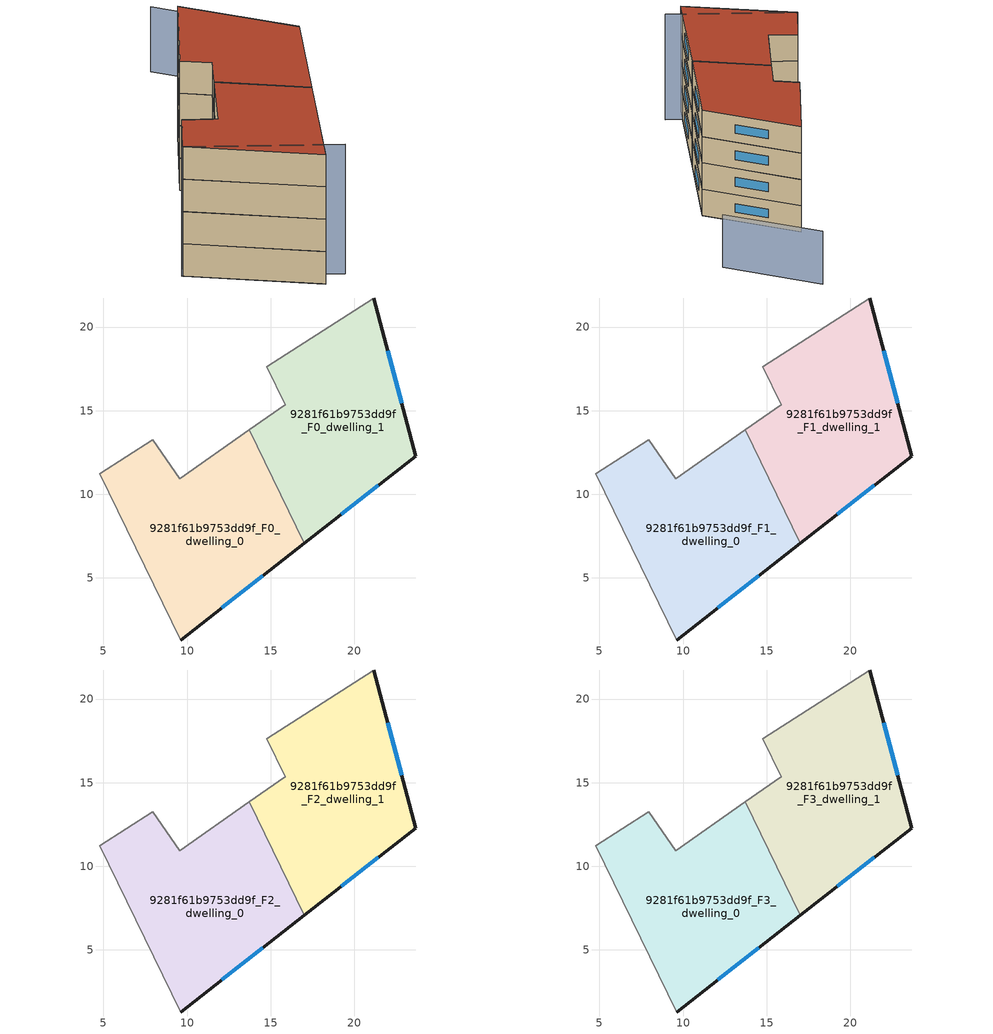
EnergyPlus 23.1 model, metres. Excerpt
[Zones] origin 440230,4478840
9281f61b9753dd9f_F0_dwelling_0
 floor ground (EU_floor_Construction): 17.01,7.06 13.71,13.84 9.55,10.93 7.95,13.27 4.78,11.22 9.61,1.28 z0
 wall outside (EU_wall_Construction): 17.01,7.06 9.61,1.28 z0:3
 wall adiabatic (EU_wall_Construction): 9.61,1.28 4.78,11.22 7.95,13.27 9.55,10.93 13.71,13.84 z0:3
 wall to 9281f61b9753dd9f_F0_dwelling_1 (EU_wall_Construction): 13.71,13.84 17.01,7.06 z0:3
 window (EU_Window_Construction): 14.54,5.13 12.08,3.21 z1:2
9281f61b9753dd9f_F0_dwelling_1
 floor ground (EU_floor_Construction): 23.68,12.27 21.18,21.74 14.77,17.63 15.87,15.36 13.71,13.84 17.01,7.06 z0
 wall outside (EU_wall_Construction): 21.18,21.74 23.68,12.27 17.01,7.06 z0:3
 wall adiabatic (EU_wall_Construction): 13.71,13.84 15.87,15.36 14.77,17.63 21.18,21.74 z0:3
 window (EU_Window_Construction): 22.02,18.57 22.84,15.43 / 21.45,10.53 19.24,8.8 z1:2
9281f61b9753dd9f_F1_dwelling_0
 floor to 9281f61b9753dd9f_F0_dwelling_0 (EU_floor_Construction): 17.01,7.06 13.71,13.84 9.55,10.93 7.95,13.27 4.78,11.22 9.61,1.28 z3
 wall outside (EU_wall_Construction): 17.01,7.06 9.61,1.28 z3:6
 wall adiabatic (EU_wall_Construction): 9.61,1.28 4.78,11.22 7.95,13.27 9.55,10.93 13.71,13.84 z3:6
 wall to 9281f61b9753dd9f_F1_dwelling_1 (EU_wall_Construction): 13.71,13.84 17.01,7.06 z3:6
 window (EU_Window_Construction): 14.54,5.13 12.08,3.21 z4:5
9281f61b9753dd9f_F1_dwelling_1
 floor to 9281f61b9753dd9f_F0_dwelling_1 (EU_floor_Construction): 23.68,12.27 21.18,21.74 14.77,17.63 15.87,15.36 13.71,13.84 17.01,7.06 z3
 wall outside (EU_wall_Construction): 21.18,21.74 23.68,12.27 17.01,7.06 z3:6
 wall adiabatic (EU_wall_Construction): 13.71,13.84 15.87,15.36 14.77,17.63 21.18,21.74 z3:6
 window (EU_Window_Construction): 22.02,18.57 22.84,15.43 / 21.45,10.53 19.24,8.8 z4:5
9281f61b9753dd9f_F2_dwelling_0
 floor to 9281f61b9753dd9f_F1_dwelling_0 (EU_floor_Construction): 17.01,7.06 13.71,13.84 9.55,10.93 7.95,13.27 4.78,11.22 9.61,1.28 z6
 wall outside (EU_wall_Construction): 17.01,7.06 9.61,1.28 z6:9
 wall adiabatic (EU_wall_Construction): 9.61,1.28 4.78,11.22 7.95,13.27 9.55,10.93 13.71,13.84 z6:9
 wall to 9281f61b9753dd9f_F2_dwelling_1 (EU_wall_Construction): 13.71,13.84 17.01,7.06 z6:9
 window (EU_Window_Construction): 14.54,5.13 12.08,3.21 z7:8
9281f61b9753dd9f_F2_dwelling_1
 floor to 9281f61b9753dd9f_F1_dwelling_1 (EU_floor_Construction): 23.68,12.27 21.18,21.74 14.77,17.63 15.87,15.36 13.71,13.84 17.01,7.06 z6
 wall outside (EU_wall_Construction): 21.18,21.74 23.68,12.27 17.01,7.06 z6:9
 wall adiabatic (EU_wall_Construction): 13.71,13.84 15.87,15.36 14.77,17.63 21.18,21.74 z6:9
 window (EU_Window_Construction): 22.02,18.57 22.84,15.43 / 21.45,10.53 19.24,8.8 z7:8
9281f61b9753dd9f_F3_dwelling_0
 floor to 9281f61b9753dd9f_F2_dwelling_0 (EU_floor_Construction): 17.01,7.06 13.71,13.84 9.55,10.93 7.95,13.27 4.78,11.22 9.61,1.28 z9
 wall outside (EU_wall_Construction): 17.01,7.06 9.61,1.28 z9:12
 wall adiabatic (EU_wall_Construction): 9.61,1.28 4.78,11.22 7.95,13.27 9.55,10.93 13.71,13.84 z9:12
 wall to 9281f61b9753dd9f_F3_dwelling_1 (EU_wall_Construction): 13.71,13.84 17.01,7.06 z9:12
 window (EU_Window_Construction): 14.54,5.13 12.08,3.21 z10:11
 roof outside (EU_roof_Construction): 13.71,13.84 17.01,7.06 9.61,1.28 4.78,11.22 7.95,13.27 9.55,10.93 z12
9281f61b9753dd9f_F3_dwelling_1
 floor to 9281f61b9753dd9f_F2_dwelling_1 (EU_floor_Construction): 23.68,12.27 21.18,21.74 14.77,17.63 15.87,15.36 13.71,13.84 17.01,7.06 z9
 wall outside (EU_wall_Construction): 21.18,21.74 23.68,12.27 17.01,7.06 z9:12
 wall adiabatic (EU_wall_Construction): 13.71,13.84 15.87,15.36 14.77,17.63 21.18,21.74 z9:12
 window (EU_Window_Construction): 22.02,18.57 22.84,15.43 / 21.45,10.53 19.24,8.8 z10:11
 roof outside (EU_roof_Construction): 21.18,21.74 23.68,12.27 17.01,7.06 13.71,13.84 15.87,15.36 14.77,17.63 z12
shading: 4.74,11.27 11.6,0.75 z0:12; 30.14,18.53 27.62,28.09 z0:6
[Building]
EU S2 Campaign: North Axis=0; Terrain=City; Solar Distribution=FullExterior
[Site:Location]
Madrid: Latitude=40.5; Longitude=-3.5; Time Zone=1; Elevation=609
[SizingPeriod:WeatherFileDays]
AnnualSizingPeriod: Begin Month=1; Begin Day of Month=1; End Month=12; End Day of Month=31; Day of Week for Start Day=Monday; Use Weather File Daylight Saving Period=No; Use Weather File Rain and Snow Indicators=No
[MATERIAL]
EU_InternalMass_Material: Roughness=MediumRough; Thickness=0.1; Conductivity=1; Density=1800; Specific Heat=900; Thermal Absorptance=0.9; Solar Absorptance=0.7; Visible Absorptance=0.7
[MATERIAL:NOMASS] Roughness=MediumRough; Thermal Absorptance=0.9; Solar Absorptance=0.7; Visible Absorptance=0.7
Name | Thermal Resistance
EU_wall_NoMass | 0.459673
EU_roof_NoMass | 0.495815
EU_floor_NoMass | 0.788942
[WINDOWMATERIAL:SIMPLEGLAZINGSYSTEM]
EU_Window_SimpleGlazing: UFactor=4.26103; Solar Heat Gain Coefficient=0.85; Visible Transmittance=0.85
[CONSTRUCTION]
EU_wall_Construction: EU_wall_NoMass
EU_roof_Construction: EU_roof_NoMass
EU_floor_Construction: EU_floor_NoMass
EU_InternalMass_Construction: EU_InternalMass_Material
EU_Window_Construction: EU_Window_SimpleGlazing
[ZONE] Type=1; Multiplier=1; Ceiling Height=autocalculate; Floor Area=autocalculate; Part of Total Floor Area=Yes
Name | Volume
9281f61b9753dd9f_F0_dwelling_0 | 249.436
9281f61b9753dd9f_F1_dwelling_0; 9281f61b9753dd9f_F2_dwelling_0; 9281f61b9753dd9f_F3_dwelling_0 | 249.435
9281f61b9753dd9f_F0_dwelling_1 | 249.438
9281f61b9753dd9f_F1_dwelling_1; 9281f61b9753dd9f_F2_dwelling_1; 9281f61b9753dd9f_F3_dwelling_1 | 249.439
[INTERNALMASS] Construction=EU_InternalMass_Construction
Name | Zone or ZoneList | Surface Area
9281f61b9753dd9f_F0_dwelling_0_EU_InternalMass | 9281f61b9753dd9f_F0_dwelling_0 | 83.144
9281f61b9753dd9f_F0_dwelling_1_EU_InternalMass | 9281f61b9753dd9f_F0_dwelling_1 | 83.148
9281f61b9753dd9f_F1_dwelling_0_EU_InternalMass | 9281f61b9753dd9f_F1_dwelling_0 | 83.144
9281f61b9753dd9f_F1_dwelling_1_EU_InternalMass | 9281f61b9753dd9f_F1_dwelling_1 | 83.148
9281f61b9753dd9f_F2_dwelling_0_EU_InternalMass | 9281f61b9753dd9f_F2_dwelling_0 | 83.144
9281f61b9753dd9f_F2_dwelling_1_EU_InternalMass | 9281f61b9753dd9f_F2_dwelling_1 | 83.148
9281f61b9753dd9f_F3_dwelling_0_EU_InternalMass | 9281f61b9753dd9f_F3_dwelling_0 | 83.144
9281f61b9753dd9f_F3_dwelling_1_EU_InternalMass | 9281f61b9753dd9f_F3_dwelling_1 | 83.148
[OTHEREQUIPMENT] Fuel Type=Electricity; Design Level Calculation Method=Watts/Area; Power per Zone Floor Area=1; Fraction Latent=0; Fraction Radiant=0; Fraction Lost=0; Carbon Dioxide Generation Rate=0; EndUse Subcategory=EU_Step8_InternalGains
Name | Zone or ZoneList or Space or SpaceList | Schedule
EU_Step8_InternalGain_9281f61b9753dd9f_F0_dwelling_0_f000 | 9281f61b9753dd9f_F0_dwelling_0 | EU_Step8_GainSchedule_9281f61b9753dd9f_F0_dwelling_0_f000
EU_Step8_InternalGain_9281f61b9753dd9f_F0_dwelling_1_f000 | 9281f61b9753dd9f_F0_dwelling_1 | EU_Step8_GainSchedule_9281f61b9753dd9f_F0_dwelling_1_f000
EU_Step8_InternalGain_9281f61b9753dd9f_F1_dwelling_0_f000 | 9281f61b9753dd9f_F1_dwelling_0 | EU_Step8_GainSchedule_9281f61b9753dd9f_F1_dwelling_0_f000
EU_Step8_InternalGain_9281f61b9753dd9f_F1_dwelling_1_f000 | 9281f61b9753dd9f_F1_dwelling_1 | EU_Step8_GainSchedule_9281f61b9753dd9f_F1_dwelling_1_f000
EU_Step8_InternalGain_9281f61b9753dd9f_F2_dwelling_0_f000 | 9281f61b9753dd9f_F2_dwelling_0 | EU_Step8_GainSchedule_9281f61b9753dd9f_F2_dwelling_0_f000
EU_Step8_InternalGain_9281f61b9753dd9f_F2_dwelling_1_f000 | 9281f61b9753dd9f_F2_dwelling_1 | EU_Step8_GainSchedule_9281f61b9753dd9f_F2_dwelling_1_f000
EU_Step8_InternalGain_9281f61b9753dd9f_F3_dwelling_0_f000 | 9281f61b9753dd9f_F3_dwelling_0 | EU_Step8_GainSchedule_9281f61b9753dd9f_F3_dwelling_0_f000
EU_Step8_InternalGain_9281f61b9753dd9f_F3_dwelling_1_f000 | 9281f61b9753dd9f_F3_dwelling_1 | EU_Step8_GainSchedule_9281f61b9753dd9f_F3_dwelling_1_f000
[ZONEVENTILATION:DESIGNFLOWRATE] Schedule=EU_AlwaysOn; Design Flow Rate Calculation Method=AirChanges/Hour; Air Changes per Hour=0.719161; Ventilation Type=Natural; Fan Pressure Rise=0; Fan Total Efficiency=1; Constant Term Coefficient=1; Temperature Term Coefficient=0; Velocity Term Coefficient=0; Velocity Squared Term Coefficient=0; Minimum Indoor Temperature=-100; Maximum Indoor Temperature=100; Delta Temperature=-100; Minimum Outdoor Temperature=-100; Maximum Outdoor Temperature=100; Maximum Wind Speed=40
Name | Zone or ZoneList or Space or SpaceList
EU_ConstantAir_9281f61b9753dd9f_F0_dwelling_0 | 9281f61b9753dd9f_F0_dwelling_0
EU_ConstantAir_9281f61b9753dd9f_F0_dwelling_1 | 9281f61b9753dd9f_F0_dwelling_1
EU_ConstantAir_9281f61b9753dd9f_F1_dwelling_0 | 9281f61b9753dd9f_F1_dwelling_0
EU_ConstantAir_9281f61b9753dd9f_F1_dwelling_1 | 9281f61b9753dd9f_F1_dwelling_1
EU_ConstantAir_9281f61b9753dd9f_F2_dwelling_0 | 9281f61b9753dd9f_F2_dwelling_0
EU_ConstantAir_9281f61b9753dd9f_F2_dwelling_1 | 9281f61b9753dd9f_F2_dwelling_1
EU_ConstantAir_9281f61b9753dd9f_F3_dwelling_0 | 9281f61b9753dd9f_F3_dwelling_0
EU_ConstantAir_9281f61b9753dd9f_F3_dwelling_1 | 9281f61b9753dd9f_F3_dwelling_1
[HVACTEMPLATE:THERMOSTAT] Constant Heating Setpoint=20; Constant Cooling Setpoint=50
EU_HeatOnly_9281f61b9753dd9f_F0_dwelling_0; EU_HeatOnly_9281f61b9753dd9f_F0_dwelling_1; EU_HeatOnly_9281f61b9753dd9f_F1_dwelling_0; EU_HeatOnly_9281f61b9753dd9f_F1_dwelling_1; EU_HeatOnly_9281f61b9753dd9f_F2_dwelling_0; EU_HeatOnly_9281f61b9753dd9f_F2_dwelling_1; EU_HeatOnly_9281f61b9753dd9f_F3_dwelling_0; EU_HeatOnly_9281f61b9753dd9f_F3_dwelling_1
[HVACTEMPLATE:ZONE:IDEALLOADSAIRSYSTEM] System Availability Schedule=EU_AlwaysOn; Maximum Heating Supply Air Temperature=50; Minimum Cooling Supply Air Temperature=13; Maximum Heating Supply Air Humidity Ratio=0.0156; Minimum Cooling Supply Air Humidity Ratio=0.0077; Heating Limit=NoLimit; Cooling Limit=NoLimit; Heating Availability Schedule=EU_AlwaysOn; Cooling Availability Schedule=EU_CoolingOff; Dehumidification Control Type=ConstantSensibleHeatRatio; Cooling Sensible Heat Ratio=0.7; Dehumidification Setpoint=60; Humidification Control Type=None; Humidification Setpoint=30; Outdoor Air Method=None; Outdoor Air Flow Rate per Person=0.00944; Outdoor Air Flow Rate per Zone Floor Area=0; Outdoor Air Flow Rate per Zone=0; Demand Controlled Ventilation Type=None; Outdoor Air Economizer Type=NoEconomizer; Heat Recovery Type=None; Sensible Heat Recovery Effectiveness=0.7; Latent Heat Recovery Effectiveness=0.65
Name | Template Thermostat
9281f61b9753dd9f_F0_dwelling_0 | EU_HeatOnly_9281f61b9753dd9f_F0_dwelling_0
9281f61b9753dd9f_F0_dwelling_1 | EU_HeatOnly_9281f61b9753dd9f_F0_dwelling_1
9281f61b9753dd9f_F1_dwelling_0 | EU_HeatOnly_9281f61b9753dd9f_F1_dwelling_0
9281f61b9753dd9f_F1_dwelling_1 | EU_HeatOnly_9281f61b9753dd9f_F1_dwelling_1
9281f61b9753dd9f_F2_dwelling_0 | EU_HeatOnly_9281f61b9753dd9f_F2_dwelling_0
9281f61b9753dd9f_F2_dwelling_1 | EU_HeatOnly_9281f61b9753dd9f_F2_dwelling_1
9281f61b9753dd9f_F3_dwelling_0 | EU_HeatOnly_9281f61b9753dd9f_F3_dwelling_0
9281f61b9753dd9f_F3_dwelling_1 | EU_HeatOnly_9281f61b9753dd9f_F3_dwelling_1
[SIZING:ZONE] Zone Cooling Design Supply Air Temperature Input Method=SupplyAirTemperature; Zone Cooling Design Supply Air Temperature=13; Zone Heating Design Supply Air Temperature Input Method=SupplyAirTemperature; Zone Heating Design Supply Air Temperature=50; Zone Cooling Design Supply Air Humidity Ratio=0.008; Zone Heating Design Supply Air Humidity Ratio=0.008; Cooling Design Air Flow Method=DesignDay; Cooling Design Air Flow Rate=0; Cooling Minimum Air Flow per Zone Floor Area=0.000762; Cooling Minimum Air Flow=0; Cooling Minimum Air Flow Fraction=0.2; Heating Design Air Flow Method=DesignDay; Heating Design Air Flow Rate=0; Heating Maximum Air Flow per Zone Floor Area=0.002032; Heating Maximum Air Flow=0.141576; Heating Maximum Air Flow Fraction=0.3; Account for Dedicated Outdoor Air System=No; Dedicated Outdoor Air System Control Strategy=NeutralSupplyAir; Dedicated Outdoor Air Low Setpoint Temperature for Design=autosize; Dedicated Outdoor Air High Setpoint Temperature for Design=autosize; Zone Load Sizing Method=Sensible Load Only No Latent Load; Zone Latent Cooling Design Supply Air Humidity Ratio Input Method=HumidityRatioDifference; Zone Cooling Design Supply Air Humidity Ratio Difference=0.005; Zone Latent Heating Design Supply Air Humidity Ratio Input Method=HumidityRatioDifference; Zone Humidification Design Supply Air Humidity Ratio Difference=0.005
9281f61b9753dd9f_F0_dwelling_0; 9281f61b9753dd9f_F0_dwelling_1; 9281f61b9753dd9f_F1_dwelling_0; 9281f61b9753dd9f_F1_dwelling_1; 9281f61b9753dd9f_F2_dwelling_0; 9281f61b9753dd9f_F2_dwelling_1; 9281f61b9753dd9f_F3_dwelling_0; 9281f61b9753dd9f_F3_dwelling_1
[SCHEDULE:CONSTANT]
Name | Hourly Value
EU_AlwaysOn | 1
EU_CoolingOff | 0
[SCHEDULE:FILE] Column Number=1; Rows to Skip at Top=0; Number of Hours of Data=8760; Column Separator=Comma; Interpolate to Timestep=No; Minutes per Item=60; Adjust Schedule for Daylight Savings=Yes
Name | File
EU_Step8_GainSchedule_9281f61b9753dd9f_F0_dwelling_0_f000 | ../../schedules/9281f61b9753dd9f/9281f61b9753dd9f_F0_dwelling_0_f000_gain.csv
EU_Step8_GainSchedule_9281f61b9753dd9f_F0_dwelling_1_f000 | ../../schedules/9281f61b9753dd9f/9281f61b9753dd9f_F0_dwelling_1_f000_gain.csv
EU_Step8_GainSchedule_9281f61b9753dd9f_F1_dwelling_0_f000 | ../../schedules/9281f61b9753dd9f/9281f61b9753dd9f_F1_dwelling_0_f000_gain.csv
EU_Step8_GainSchedule_9281f61b9753dd9f_F1_dwelling_1_f000 | ../../schedules/9281f61b9753dd9f/9281f61b9753dd9f_F1_dwelling_1_f000_gain.csv
EU_Step8_GainSchedule_9281f61b9753dd9f_F2_dwelling_0_f000 | ../../schedules/9281f61b9753dd9f/9281f61b9753dd9f_F2_dwelling_0_f000_gain.csv
EU_Step8_GainSchedule_9281f61b9753dd9f_F2_dwelling_1_f000 | ../../schedules/9281f61b9753dd9f/9281f61b9753dd9f_F2_dwelling_1_f000_gain.csv
EU_Step8_GainSchedule_9281f61b9753dd9f_F3_dwelling_0_f000 | ../../schedules/9281f61b9753dd9f/9281f61b9753dd9f_F3_dwelling_0_f000_gain.csv
EU_Step8_GainSchedule_9281f61b9753dd9f_F3_dwelling_1_f000 | ../../schedules/9281f61b9753dd9f/9281f61b9753dd9f_F3_dwelling_1_f000_gain.csv
